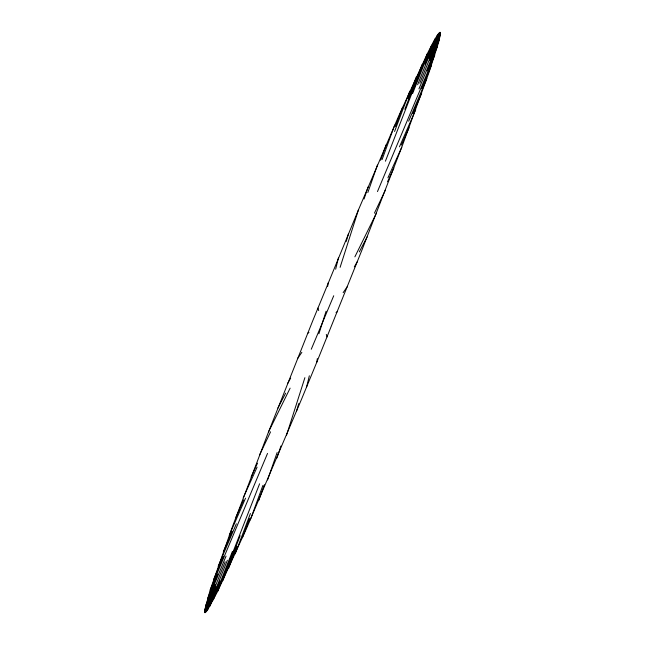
<?xml version="1.0" encoding="UTF-8"?>
<svg xmlns="http://www.w3.org/2000/svg" width="645" height="645" viewBox="0 0 645 645"><rect width="100%" height="100%" fill="white"/><g stroke="black" fill="none" stroke-linecap="round" stroke-linejoin="round"><path stroke-width="0.97" d="M316.816 362.151L362.321 249.099L401.762 147.221L429.143 72.022L438.527 42.602L440.277 34.967L440.011 32.25L437.737 34.499L433.488 41.683L427.345 53.664L398.707 116.003L358.475 209.786L312.761 320.718L268.53 431.932L232.514 526.481L210.206 589.973L204.723 610.033L204.989 612.75L207.263 610.501L217.655 591.336L246.293 528.997L301.489 399.344L316.816 362.151L317.324 358.612M327.676 286.388L328.184 282.849M306.577 387.056L309.35 375.793M335.65 269.207L338.423 257.944M296.45 411.478L298.772 403.536M346.228 241.464L348.55 233.522M286.525 435.214L304.892 377.672M318.904 333.771L326.096 311.229M340.108 267.328L358.475 209.786M276.874 458.103L280.946 446.001M364.054 198.999L368.126 186.897M267.57 479.953L277.156 452.484M367.844 192.516L377.43 165.047M258.685 500.601L264.386 484.709M380.615 160.291L386.315 144.399M250.292 519.902L262.886 485.459M382.114 159.541L394.708 125.098M242.439 537.696L249.583 518.491M395.417 126.509L402.561 107.304M235.199 553.853L250.429 513.493M394.571 131.507L409.801 91.147M228.62 568.253L236.997 546.323M408.003 98.677L416.38 76.747M222.759 580.774L240.158 535.721M404.842 109.279L422.241 64.226M217.655 591.336L259.596 483.798M385.404 161.202L427.345 53.664M213.35 599.85L232.394 551.467M412.606 93.533L431.65 45.15M209.883 606.252L219.929 580.935M425.071 64.065L435.117 38.748M207.263 610.501L227.371 560.255M417.629 84.745L437.737 34.499M205.521 612.548L215.962 586.668M429.038 58.332L439.479 32.452M204.675 612.395L225.226 561.819M419.774 83.181L440.325 32.605M204.723 610.033L215.228 584.378M429.772 60.622L440.277 34.967M205.666 605.486L226.048 556.119M418.952 88.881L439.334 39.514M207.497 598.778L217.76 574.131M427.24 70.869L437.503 46.222M210.206 589.973L267.53 453.427M311.269 349.251L333.731 295.749M377.47 191.573L434.794 55.027M213.769 579.137L223.468 556.232M421.532 88.768L431.231 65.863M218.155 566.342L236.36 523.796M408.64 121.204L426.845 78.658M223.339 551.685L232.192 531.238M412.808 113.762L421.661 93.315M229.281 535.294L245.543 498.166M399.457 146.834L415.719 109.706M235.925 517.282L243.657 499.899M401.343 145.101L409.075 127.718M243.238 497.779L257.065 467.206M387.935 177.794L401.762 147.221M251.147 476.953L257.516 463.166M387.484 181.834L393.853 168.047M259.596 454.943L270.569 431.836M374.431 213.164L385.404 190.057M268.53 431.932L290.121 388.161M354.879 256.839L376.47 213.068M277.874 408.083L285.662 393.152M359.338 251.848L367.126 236.917M287.557 383.582L290.677 378.131M354.323 266.869L357.443 261.418M297.506 358.62L301.868 352.323M343.132 292.677L347.494 286.38M307.641 333.384L308.971 332.409M336.029 312.591L337.359 311.616M317.896 308.06L318.703 310.584M326.297 334.416L327.104 336.94"/></g></svg>
